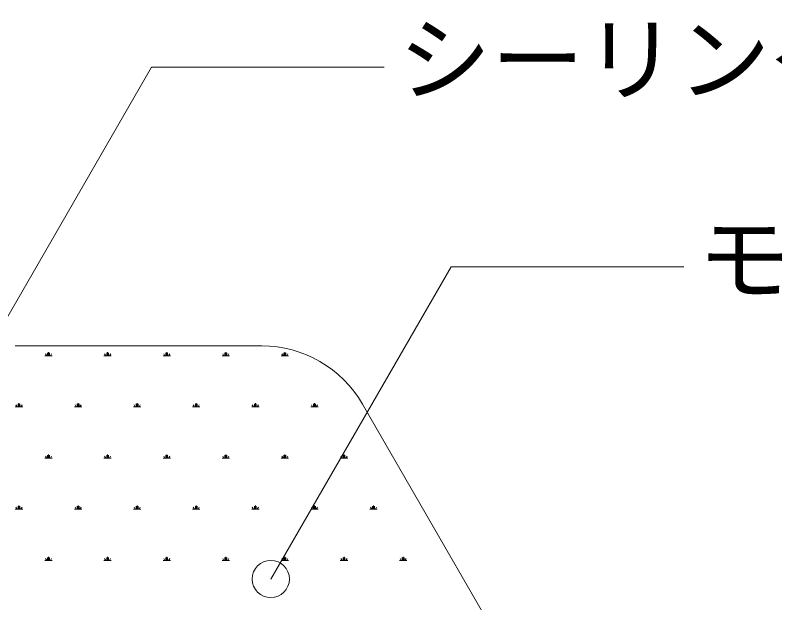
# Model space of a CAD drawing. Units: millimetres, scale not verified. Extents: x -1380 to 1380, y -955 to 955.
# Drawn here: x -385 to -221.7, y -290.2 to -163.9 of the extents above; entities that cross this region are included whole.
import ezdxf
from ezdxf.enums import TextEntityAlignment as Align

# ---------------------------------------------------------------- set-up
doc = ezdxf.new("R2010")
doc.units = ezdxf.units.MM
doc.header["$LTSCALE"] = 3
for name, color, linetype, lineweight in [('0-1_HATCH', 9, 'Continuous', 18), ('0-3_KUTAI', 3, 'Continuous', 18), ('0-5_MOJI', 7, 'Continuous', 18)]:
    doc.layers.add(name, color=color, linetype=linetype, lineweight=lineweight)
doc.styles.add('ＭＳ ゴシック', font='')
doc.styles.get('ＭＳ ゴシック').set_extended_font_data('MS Gothic')

msp = doc.modelspace()

# ---------------------------------------------------------------- linework, layer by layer
at = {"layer": '0-1_HATCH'}
for p, q in [((-378.207, -237.116), (-378.461, -236.677)), ((-378.006, -237.111), (-378.006, -236.476)), ((-377.808, -237.111), (-377.808, -236.317)), ((-377.609, -237.111), (-377.609, -236.476)), ((-377.411, -237.115), (-377.157, -236.675)), ((-365.507, -237.116), (-365.761, -236.677)), ((-365.306, -237.111), (-365.306, -236.476)), ((-365.108, -237.111), (-365.108, -236.317)), ((-364.909, -237.111), (-364.909, -236.476)), ((-364.711, -237.115), (-364.457, -236.675)), ((-352.807, -237.117), (-353.061, -236.677)), ((-352.606, -237.111), (-352.606, -236.476)), ((-352.408, -237.111), (-352.408, -236.317)), ((-352.209, -237.111), (-352.209, -236.476)), ((-352.012, -237.115), (-351.758, -236.675)), ((-340.107, -237.117), (-340.361, -236.677)), ((-339.906, -237.111), (-339.906, -236.476)), ((-339.708, -237.111), (-339.708, -236.317)), ((-339.509, -237.111), (-339.509, -236.476)), ((-339.312, -237.115), (-339.058, -236.675)), ((-327.407, -237.117), (-327.661, -236.677)), ((-327.206, -237.111), (-327.206, -236.476)), ((-327.008, -237.111), (-327.008, -236.317)), ((-326.809, -237.111), (-326.809, -236.476)), ((-326.612, -237.115), (-326.358, -236.675)), ((-378.601, -237.117), (-377.014, -237.117)), ((-365.901, -237.117), (-364.314, -237.117)), ((-353.201, -237.117), (-351.614, -237.117)), ((-340.501, -237.117), (-338.914, -237.117)), ((-327.801, -237.117), (-326.214, -237.117)), ((-384.951, -248.115), (-383.364, -248.115)), ((-384.557, -248.115), (-384.811, -247.675)), ((-384.356, -248.109), (-384.356, -247.474)), ((-384.158, -248.109), (-384.158, -247.316)), ((-383.959, -248.109), (-383.959, -247.474)), ((-383.761, -248.113), (-383.507, -247.673)), ((-372.251, -248.115), (-370.664, -248.115)), ((-371.857, -248.115), (-372.111, -247.675)), ((-371.656, -248.109), (-371.656, -247.474)), ((-371.458, -248.109), (-371.458, -247.316)), ((-371.259, -248.109), (-371.259, -247.474)), ((-371.061, -248.113), (-370.807, -247.673)), ((-359.551, -248.115), (-357.964, -248.115)), ((-359.157, -248.115), (-359.411, -247.675)), ((-358.956, -248.109), (-358.956, -247.474)), ((-358.758, -248.109), (-358.758, -247.316)), ((-358.559, -248.109), (-358.559, -247.474)), ((-358.362, -248.113), (-358.108, -247.673)), ((-346.851, -248.115), (-345.264, -248.115)), ((-346.457, -248.115), (-346.711, -247.675)), ((-346.256, -248.109), (-346.256, -247.474)), ((-346.058, -248.109), (-346.058, -247.315)), ((-345.859, -248.109), (-345.859, -247.474)), ((-345.662, -248.113), (-345.408, -247.673)), ((-334.151, -248.115), (-332.564, -248.115)), ((-333.757, -248.115), (-334.011, -247.675)), ((-333.556, -248.109), (-333.556, -247.474)), ((-333.358, -248.109), (-333.358, -247.315)), ((-333.159, -248.109), (-333.159, -247.474)), ((-332.962, -248.113), (-332.708, -247.673)), ((-321.451, -248.115), (-319.864, -248.115)), ((-321.057, -248.115), (-321.311, -247.675)), ((-320.856, -248.109), (-320.856, -247.474)), ((-320.658, -248.109), (-320.658, -247.315)), ((-320.459, -248.109), (-320.459, -247.474)), ((-320.262, -248.113), (-320.008, -247.673)), ((-378.601, -259.114), (-377.014, -259.114)), ((-378.207, -259.114), (-378.461, -258.674)), ((-378.006, -259.108), (-378.006, -258.473)), ((-377.808, -259.108), (-377.808, -258.314)), ((-377.609, -259.108), (-377.609, -258.473)), ((-377.411, -259.112), (-377.157, -258.672)), ((-365.901, -259.114), (-364.314, -259.114)), ((-365.507, -259.114), (-365.761, -258.674)), ((-365.306, -259.108), (-365.306, -258.473)), ((-365.108, -259.108), (-365.108, -258.314)), ((-364.909, -259.108), (-364.909, -258.473)), ((-364.712, -259.112), (-364.458, -258.672)), ((-353.201, -259.114), (-351.614, -259.114)), ((-352.807, -259.114), (-353.061, -258.674)), ((-352.606, -259.108), (-352.606, -258.473)), ((-352.408, -259.108), (-352.408, -258.314)), ((-352.209, -259.108), (-352.209, -258.473)), ((-352.012, -259.112), (-351.758, -258.672)), ((-340.501, -259.114), (-338.914, -259.114)), ((-340.107, -259.114), (-340.361, -258.674)), ((-339.906, -259.108), (-339.906, -258.473)), ((-339.708, -259.108), (-339.708, -258.314)), ((-339.509, -259.108), (-339.509, -258.473)), ((-339.312, -259.112), (-339.058, -258.672)), ((-327.801, -259.114), (-326.214, -259.114)), ((-327.407, -259.114), (-327.661, -258.674)), ((-327.206, -259.108), (-327.206, -258.473)), ((-327.008, -259.108), (-327.008, -258.314)), ((-326.809, -259.108), (-326.809, -258.473)), ((-326.612, -259.112), (-326.358, -258.672)), ((-315.101, -259.114), (-313.514, -259.114)), ((-314.707, -259.114), (-314.961, -258.674)), ((-314.506, -259.108), (-314.506, -258.473)), ((-314.308, -259.108), (-314.308, -258.314)), ((-314.109, -259.108), (-314.109, -258.473)), ((-313.912, -259.112), (-313.658, -258.672)), ((-384.158, -270.106), (-384.158, -269.313)), ((-371.458, -270.106), (-371.458, -269.313)), ((-358.758, -270.106), (-358.758, -269.313)), ((-346.058, -270.106), (-346.058, -269.313)), ((-333.358, -270.106), (-333.358, -269.312)), ((-320.658, -270.106), (-320.658, -269.312)), ((-307.958, -270.106), (-307.958, -269.312)), ((-384.951, -270.112), (-383.364, -270.112)), ((-384.557, -270.112), (-384.811, -269.672)), ((-384.356, -270.106), (-384.356, -269.471)), ((-383.959, -270.106), (-383.959, -269.471)), ((-383.761, -270.11), (-383.507, -269.67)), ((-372.251, -270.112), (-370.664, -270.112)), ((-371.857, -270.112), (-372.111, -269.672)), ((-371.656, -270.106), (-371.656, -269.471)), ((-371.259, -270.106), (-371.259, -269.471)), ((-371.062, -270.11), (-370.808, -269.67)), ((-359.551, -270.112), (-357.964, -270.112)), ((-359.157, -270.112), (-359.411, -269.672)), ((-358.956, -270.106), (-358.956, -269.471)), ((-358.559, -270.106), (-358.559, -269.471)), ((-358.362, -270.11), (-358.108, -269.67)), ((-346.851, -270.112), (-345.264, -270.112)), ((-346.457, -270.112), (-346.711, -269.672)), ((-346.256, -270.106), (-346.256, -269.471)), ((-345.859, -270.106), (-345.859, -269.471)), ((-345.662, -270.11), (-345.408, -269.67)), ((-334.151, -270.112), (-332.564, -270.112)), ((-333.757, -270.112), (-334.011, -269.672)), ((-333.556, -270.106), (-333.556, -269.471)), ((-333.159, -270.106), (-333.159, -269.471)), ((-332.962, -270.11), (-332.708, -269.67)), ((-321.451, -270.112), (-319.864, -270.112)), ((-321.057, -270.112), (-321.311, -269.672)), ((-320.856, -270.106), (-320.856, -269.471)), ((-320.459, -270.106), (-320.459, -269.471)), ((-320.262, -270.11), (-320.008, -269.67)), ((-308.751, -270.112), (-307.164, -270.112)), ((-308.357, -270.112), (-308.611, -269.672)), ((-308.156, -270.106), (-308.156, -269.471)), ((-307.759, -270.106), (-307.759, -269.471)), ((-307.562, -270.11), (-307.308, -269.67)), ((-378.207, -281.111), (-378.461, -280.671)), ((-378.006, -281.105), (-378.006, -280.47)), ((-377.808, -281.105), (-377.808, -280.311)), ((-377.609, -281.105), (-377.609, -280.47)), ((-377.412, -281.109), (-377.158, -280.669)), ((-365.507, -281.111), (-365.761, -280.671)), ((-365.306, -281.105), (-365.306, -280.47)), ((-365.108, -281.105), (-365.108, -280.311)), ((-364.909, -281.105), (-364.909, -280.47)), ((-364.712, -281.109), (-364.458, -280.669)), ((-352.807, -281.111), (-353.061, -280.671)), ((-352.606, -281.105), (-352.606, -280.47)), ((-352.408, -281.105), (-352.408, -280.311)), ((-352.209, -281.105), (-352.209, -280.47)), ((-352.012, -281.109), (-351.758, -280.669)), ((-340.107, -281.111), (-340.361, -280.671)), ((-339.906, -281.105), (-339.906, -280.47)), ((-339.708, -281.105), (-339.708, -280.311)), ((-339.509, -281.105), (-339.509, -280.47)), ((-339.312, -281.109), (-339.058, -280.669)), ((-327.407, -281.111), (-327.661, -280.671)), ((-327.206, -281.105), (-327.206, -280.47)), ((-327.008, -281.105), (-327.008, -280.311)), ((-326.809, -281.105), (-326.809, -280.47)), ((-326.612, -281.109), (-326.358, -280.669)), ((-314.707, -281.111), (-314.961, -280.671)), ((-314.506, -281.105), (-314.506, -280.47)), ((-314.308, -281.105), (-314.308, -280.311)), ((-314.109, -281.105), (-314.109, -280.47)), ((-313.912, -281.109), (-313.658, -280.669)), ((-302.007, -281.111), (-302.261, -280.671)), ((-301.806, -281.105), (-301.806, -280.47)), ((-301.608, -281.105), (-301.608, -280.311)), ((-301.409, -281.105), (-301.409, -280.47)), ((-301.212, -281.109), (-300.958, -280.669)), ((-378.601, -281.111), (-377.014, -281.111)), ((-365.901, -281.111), (-364.314, -281.111)), ((-353.201, -281.111), (-351.614, -281.111)), ((-340.501, -281.111), (-338.914, -281.111)), ((-327.801, -281.111), (-326.214, -281.111)), ((-315.101, -281.111), (-313.514, -281.111)), ((-302.401, -281.111), (-300.814, -281.111))]:
    msp.add_line(p, q, dxfattribs=at)
at = {"layer": '0-3_KUTAI'}
for p, q in [((-385.001, -235), (-331.991, -235)), ((-224.542, -396.107), (-310.34, -247.5))]:
    msp.add_line(p, q, dxfattribs=at)
msp.add_arc((-331.991, -260), 25, 30, 90, dxfattribs=at)
at = {"layer": '0-5_MOJI'}
for points in [[(-305.664, -175.115), (-355.664, -175.115), (-394.41, -242.224)], [(-241.304, -217.994), (-291.304, -217.994), (-330.049, -285.104)]]:
    msp.add_lwpolyline(points, dxfattribs=at)
msp.add_circle((-330.049, -285.104), 4, dxfattribs=at)

# ---------------------------------------------------------------- texts
at = {"layer": '0-5_MOJI', "style": 'ＭＳ ゴシック'}
for s, p in [('シーリング15×15', (-302.664, -185.115)), ('モルタル', (-238.304, -227.994))]:
    msp.add_text(s, height=14.66, dxfattribs=at).set_placement(p, align=Align.BOTTOM_LEFT)

doc.saveas('drawing.dxf')
